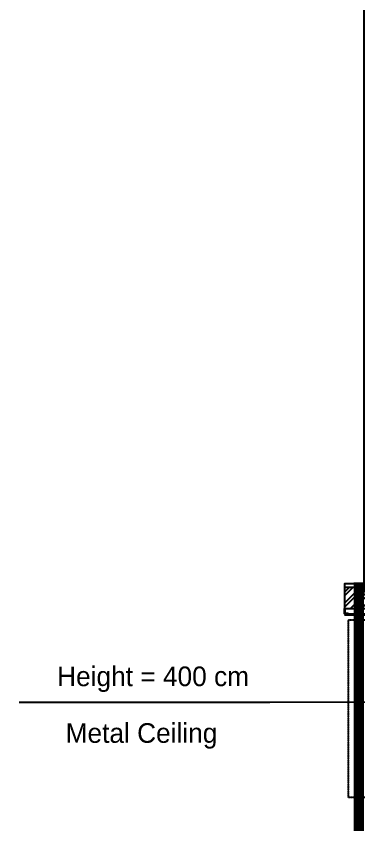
# Model space of a CAD drawing. Extents: x -2975 to 7327, y -1166 to 1029.
# Drawn here: x -411 to -84, y -579 to 194 of the extents above; entities that cross this region are included whole.
import ezdxf
from ezdxf import colors
from ezdxf.entities.mleader import LeaderData, LeaderLine
from ezdxf.math import Vec2, Vec3

# ---------------------------------------------------------------- set-up
doc = ezdxf.new("R2010")
doc.units = 0
for name, pattern in [('XR-Mince$0$Anchor Stor (Ground Floor Plan ) Xref$2$Retail Building ( Ground Floor ) Xref$0$HIDDEN', [0.375, 0.25, -0.125]), ('XR-Mince$0$D2-03-04 PLAN$0$DASHDOT2', [12.7, 6.35, -3.175, 0, -3.175]), ('XR-Mince$0$LOWER LEVEL GROUND FLOOR$0$DASHDOT', [25.4, 12.7, -6.35, 0, -6.35])]:
    doc.linetypes.add(name, pattern=pattern)
for name, color, linetype in [('E-TEXT-LIGHTING', 7, 'Continuous'), ('XR-Mince$0$004-002-APX-LVL-02-ZONE08$0$A-WALL-FULL', 8, 'Continuous'), ('XR-Mince$0$004-002-APX-LVL-02-ZONE08$0$A-WALL-PATT', 8, 'Continuous'), ('XR-Mince$0$004-002-APX-LVL-02-ZONE08$0$A-WALL-PLST', 8, 'Continuous'), ('XR-Mince$0$004-002-APX-LVL-02-ZONE08$0$I-DETL-ELEV', 8, 'Continuous'), ('XR-Mince$0$ceiling', 149, 'Continuous'), ('XR-Mince$0$D2-03-04 PLAN$0$A-SECT-004L', 8, 'Continuous'), ('XR-Mince$0$fur dashed', 15, 'XR-Mince$0$Anchor Stor (Ground Floor Plan ) Xref$2$Retail Building ( Ground Floor ) Xref$0$HIDDEN'), ('XR-Mince$0$hatch-wall', 8, 'Continuous'), ('XR-Mince$0$lease line', 8, 'Continuous')]:
    doc.layers.add(name, color=color, linetype=linetype)
doc.layers.add('XR-Mince$0$partition', color=8, linetype='Continuous', lineweight=9)
doc.styles.add('XR-Mince$0$arch2', font='stylu.ttf')
doc.styles.add('XR-Mince$0$Standard', font='arial.ttf')

# ---------------------------------------------------------------- blocks, each defined once
blk = doc.blocks.new('XR-Mince$0$fur')
at = {"layer": 'XR-Mince$0$fur dashed'}
for p, q in [((-13663.4, -21474.41), (-13644.12, -21474.41)), ((-13663.4, -21644.13), (-13663.4, -21474.41)), ((-13644.12, -21644.13), (-13663.4, -21644.13))]:
    blk.add_line(p, q, dxfattribs=at)
blk = doc.blocks.new('XR-Mince')
at = {"layer": 'XR-Mince$0$hatch-wall', "ltscale": 100}
h = blk.add_hatch(dxfattribs=at)
h.set_pattern_fill('ANSI32', color=256, scale=20, style=0)
h.set_pattern_definition([(45, (8569.7315, 21091.42), (-5.3033009, 5.3033009), []), (45, (8573.267, 21091.42), (-5.3033009, 5.3033009), [])])
h.paths.add_polyline_path([(826.03, 917.71), (826.03, 937.71), (-54.97, 937.71), (-54.97, 937.71), (-74.97, 937.71), (-74.97, -352.29), (-97.47, -352.29), (-97.47, -372.29), (-74.97, -372.29), (-54.97, -372.29), (75.03, -372.29), (75.03, 352.71), (55.03, 352.71), (55.03, -352.29), (-54.97, -352.29), (-55.24, 352.63), (55.03, 352.63), (55.03, 372.63), (-54.97, 372.63), (-54.97, 917.71)])
h.paths.add_polyline_path([(946.03, 874.36), (966.03, 874.36), (975.03, 874.36), (975.03, 894.36), (966.03, 894.36), (966.03, 937.71), (946.03, 937.71)])
at = {"layer": 'XR-Mince$0$004-002-APX-LVL-02-ZONE08$0$A-WALL-FULL'}
for p, q in [((-74.97, -352.29), (-97.47, -352.29)), ((-97.47, -352.29), (-97.47, -372.29)), ((-97.47, -372.29), (-65.07, -372.29))]:
    blk.add_line(p, q, dxfattribs=at)
at = {"layer": 'XR-Mince$0$004-002-APX-LVL-02-ZONE08$0$A-WALL-PATT'}
for p, q in [((-97.47, -377.29), (-65.07, -377.29)), ((-97.47, -378.49), (-65.07, -378.49))]:
    blk.add_line(p, q, dxfattribs=at)
at = {"layer": 'XR-Mince$0$004-002-APX-LVL-02-ZONE08$0$A-WALL-PLST'}
blk.add_lwpolyline([(-80.47, -348.59), (-97.47, -348.59), (-97.47, -352.29)], dxfattribs=at)
at = {"layer": 'XR-Mince$0$004-002-APX-LVL-02-ZONE08$0$I-DETL-ELEV'}
blk.add_lwpolyline([(-94.47, -377.29), (-97.47, -377.29), (-97.47, -372.29), (-94.47, -372.29), (-94.47, -372.69), (-97.07, -372.69), (-97.07, -376.89), (-94.47, -376.89)], close=True, dxfattribs=at)
at = {"layer": 'XR-Mince$0$D2-03-04 PLAN$0$A-SECT-004L', "linetype": 'XR-Mince$0$D2-03-04 PLAN$0$DASHDOT2', "ltscale": 0.25}
for p, q in [((-74.97, -352.29), (-97.47, -352.29)), ((-97.47, -352.29), (-97.47, -372.29)), ((-97.47, -372.29), (-65.07, -372.29))]:
    blk.add_line(p, q, dxfattribs=at)
at = {"layer": 'XR-Mince$0$lease line', "linetype": 'XR-Mince$0$LOWER LEVEL GROUND FLOOR$0$DASHDOT', "ltscale": 0.5, "const_width": 10}
blk.add_lwpolyline([(-83.78, -1117.79), (-83.78, -352.29), (-74.97, -352.29), (-74.97, 937.71), (846.03, 937.71), (846.53, 894.31), (1185.03, 894.72), (1185.03, -1117.79), (-83.78, -1117.79)], dxfattribs=at)
at = {"layer": 'XR-Mince$0$partition'}
blk.add_lwpolyline([(-93.67, -382.99), (-74.39, -382.99), (-74.39, -552.71), (-93.67, -552.71)], close=True, dxfattribs=at)
at = {"layer": 'XR-Mince$0$fur dashed', "linetype": 'Continuous'}
blk.add_blockref('XR-Mince$0$fur', (13569.73, 21091.42), dxfattribs=at)
at = {"layer": 'XR-Mince$0$ceiling', "color": 2, "style": 'XR-Mince$0$arch2'}
for s, p in [('Height = 400 cm', (-371.99, -446.48)), ('Metal Ceiling', (-363.87, -500.63))]:
    blk.add_text(s, height=18.7535, dxfattribs=at).set_placement(p)
at = {"layer": 'XR-Mince$0$ceiling', "color": 5}
ml = blk.add_multileader_mtext('Standard', dxfattribs=at)
ml.set_content('', color=5, style='XR-Mince$0$Standard')
ml.set_leader_properties()
ml.build(insert=Vec2(0, 0))
ml.multileader.update_dxf_attribs({"arrow_head_size": 35})
ctx = ml.context
ctx.base_point, ctx.char_height, ctx.arrow_head_size, ctx.landing_gap_size, ctx.plane_origin = Vec3(-413.9, -462.21), 5.6, 35, 2.8, Vec3(-22.84, -464.76)
ctx.text_align_type = 2
notes = []
notes.append((ctx, [(0, (1, 1, 0), (-168.68, -462.21), (-1, 0), 239.62, [(0, [(358.78, -460.56)], 0, [])])]))
ctx.mtext.insert, ctx.mtext.alignment, ctx.mtext.flow_direction = Vec3(-411.1, -459.41), 3, 5
for ctx, leaders in notes:
    for number, flags, end, landing, length, lines in leaders:
        leader = LeaderData()
        leader.index, (leader.has_last_leader_line, leader.has_dogleg_vector, leader.attachment_direction) = number, flags
        leader.last_leader_point, leader.dogleg_vector, leader.dogleg_length = Vec3(end), Vec3(landing), length
        for number, points, colour, breaks in lines:
            line = LeaderLine()
            line.index, line.vertices, line.color, line.breaks = number, Vec3.list(points), colors.encode_raw_color(colour), breaks
            leader.lines.append(line)
        ctx.leaders.append(leader)

msp = doc.modelspace()

# ---------------------------------------------------------------- block references
at = {"layer": 'E-TEXT-LIGHTING'}
msp.add_blockref('XR-Mince', (0, 0), dxfattribs=at)

doc.saveas('drawing.dxf')
